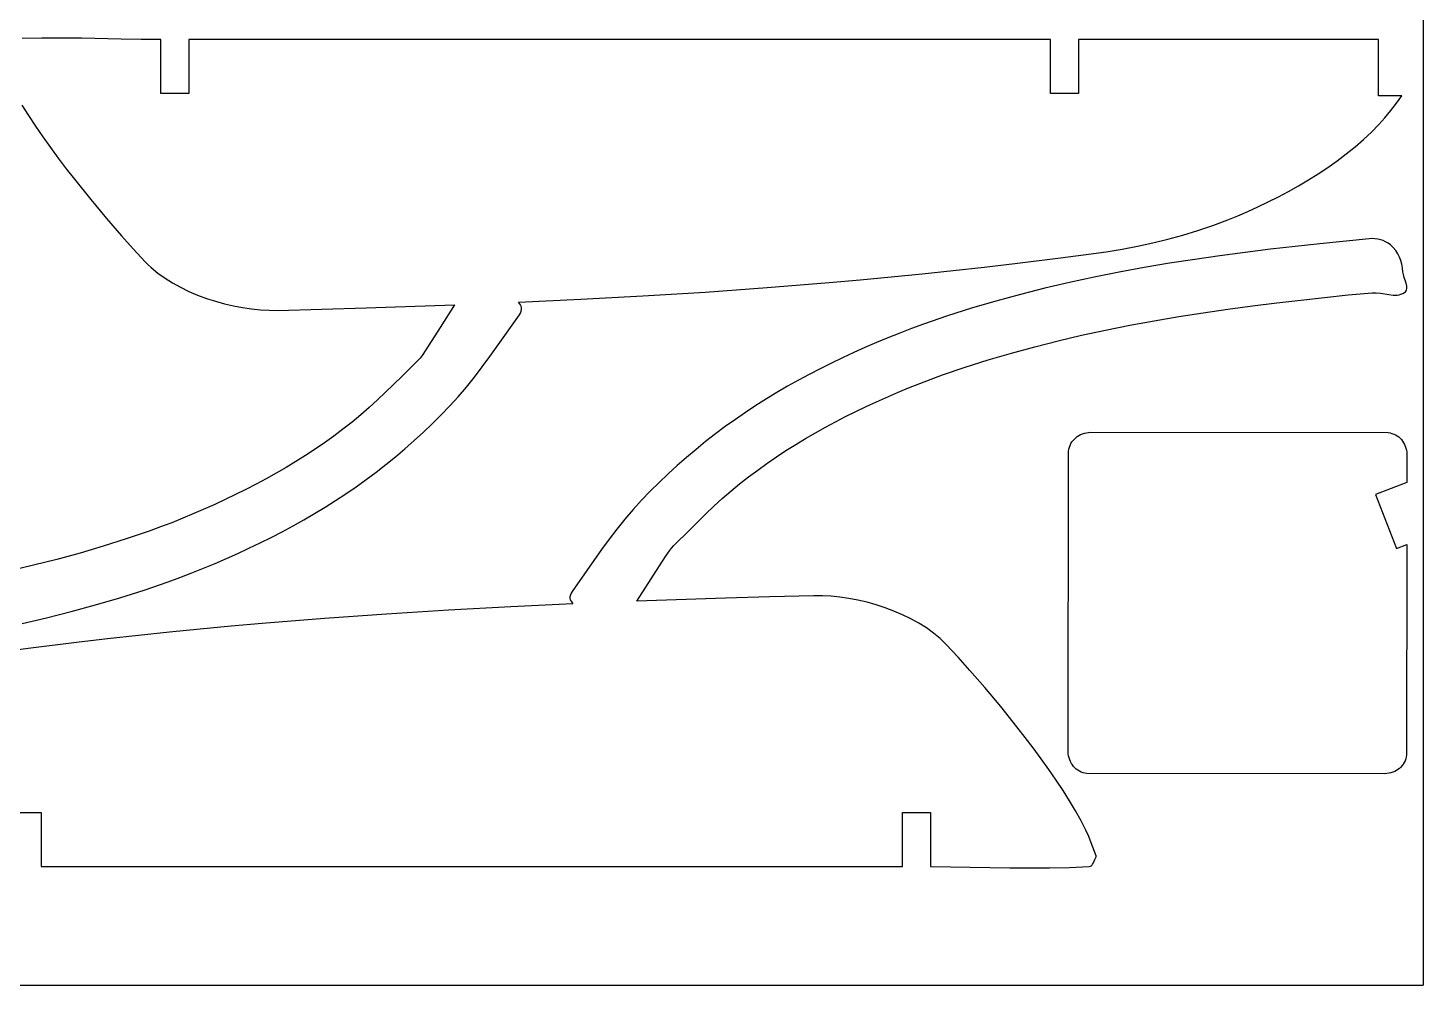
# Model space of a CAD drawing. Extents: x 169 to 749, y 15 to 895.
# Drawn here: x 619.6 to 748.7, y 15 to 103.6 of the extents above; entities that cross this region are included whole.
import ezdxf

# ---------------------------------------------------------------- set-up
doc = ezdxf.new("R2010")
doc.units = 0
doc.layers.get('0').update_dxf_attribs({"linetype": 'CONTINUOUS'})

msp = doc.modelspace()

# ---------------------------------------------------------------- linework, layer by layer
at = {"color": 0}
for p in [(748.703243, 895.036023), (168.703243, 15.036023)]:
    msp.add_line(p, (748.703243, 15.036023), dxfattribs=at)
at = {"color": 4}
for p, q in [((620.89253, 102.639939), (619.058568, 102.600685)), ((622.727507, 102.645092), (620.89253, 102.639939)), ((624.563191, 102.626373), (622.727507, 102.645092)), ((628.235446, 102.558245), (624.563191, 102.626373)), ((630.0714, 102.529296), (628.235446, 102.558245)), ((631.906828, 102.517398), (630.0714, 102.529296)), ((631.906728, 97.516498), (631.906828, 102.517398)), ((634.507328, 102.517498), (634.507228, 97.516498)), ((714.215328, 102.518998), (634.507328, 102.517498)), ((714.215828, 97.518098), (714.215328, 102.518998)), ((744.570828, 102.519598), (716.815828, 102.519098)), ((716.815828, 102.519098), (716.816328, 97.518198)), ((744.571628, 97.319198), (744.570828, 102.519598)), ((634.507228, 97.516498), (631.906728, 97.516498)), ((716.816328, 97.518198), (714.215828, 97.518098)), ((746.730928, 97.319198), (744.571628, 97.319198)), ((746.235713, 96.642261), (746.730928, 97.319198)), ((619.043744, 96.43839), (619.648085, 95.482967)), ((745.165857, 95.282836), (745.709803, 95.952948)), ((745.709803, 95.952948), (746.235713, 96.642261)), ((619.648085, 95.482967), (620.293594, 94.510151)), ((620.293594, 94.510151), (620.97381, 93.525913)), ((743.917833, 93.951206), (744.616528, 94.663498)), ((744.616528, 94.663498), (745.165857, 95.282836)), ((620.97381, 93.525913), (621.682275, 92.536222)), ((742.403886, 92.584041), (743.179102, 93.257875)), ((743.179102, 93.257875), (743.917833, 93.951206)), ((621.682275, 92.536222), (622.412528, 91.547048)), ((740.758203, 91.297011), (741.595736, 91.93024)), ((741.595736, 91.93024), (742.403886, 92.584041)), ((622.412528, 91.547048), (623.15811, 90.564362)), ((623.15811, 90.564362), (623.912559, 89.594133)), ((739.009192, 90.094409), (739.894838, 90.684888)), ((739.894838, 90.684888), (740.758203, 91.297011)), ((623.912559, 89.594133), (625.422222, 87.714929)), ((737.18526, 88.980529), (738.104816, 89.526111)), ((738.104816, 89.526111), (739.009192, 90.094409)), ((734.371027, 87.48545), (735.314815, 87.959662)), ((735.314815, 87.959662), (736.254076, 88.4582)), ((736.254076, 88.4582), (737.18526, 88.980529)), ((625.422222, 87.714929), (626.889839, 85.957197)), ((731.548013, 86.214138), (732.484075, 86.612152)), ((732.484075, 86.612152), (733.426263, 87.036101)), ((733.426263, 87.036101), (734.371027, 87.48545)), ((626.889839, 85.957197), (628.263728, 84.368698)), ((727.850267, 84.85089), (729.232054, 85.323488)), ((729.232054, 85.323488), (730.621628, 85.842598)), ((730.621628, 85.842598), (731.548013, 86.214138)), ((628.263728, 84.368698), (629.347166, 83.151136)), ((723.689907, 83.693179), (725.085366, 84.037636)), ((725.085366, 84.037636), (726.470095, 84.422906)), ((726.470095, 84.422906), (727.850267, 84.85089)), ((743.713972, 84.079194), (739.139709, 83.624831)), ((743.978972, 84.09367), (743.713972, 84.079194)), ((744.241555, 84.084155), (743.978972, 84.09367)), ((744.500155, 84.050431), (744.241555, 84.084155)), ((744.753209, 83.992281), (744.500155, 84.050431)), ((744.999152, 83.90949), (744.753209, 83.992281)), ((629.347166, 83.151136), (630.456628, 81.957498)), ((717.270036, 82.589229), (719.377428, 82.885698)), ((719.377428, 82.885698), (720.84211, 83.11911)), ((720.84211, 83.11911), (722.277546, 83.387637)), ((722.277546, 83.387637), (723.689907, 83.693179)), ((732.240967, 82.823297), (729.906128, 82.509447)), ((734.571372, 83.117594), (732.240967, 82.823297)), ((736.854186, 83.382748), (734.571372, 83.117594)), ((739.139709, 83.624831), (736.854186, 83.382748)), ((745.23642, 83.801839), (744.999152, 83.90949)), ((745.463448, 83.669113), (745.23642, 83.801839)), ((745.678672, 83.511094), (745.463448, 83.669113)), ((745.944283, 83.263424), (745.678672, 83.511094)), ((746.169275, 82.991633), (745.944283, 83.263424)), ((746.356621, 82.698751), (746.169275, 82.991633)), ((746.509297, 82.387806), (746.356621, 82.698751)), ((630.456628, 81.957498), (630.729427, 81.68483)), ((630.729427, 81.68483), (631.016301, 81.419963)), ((631.016301, 81.419963), (631.629473, 80.913916)), ((705.212278, 81.137891), (708.074748, 81.455877)), ((708.074748, 81.455877), (710.935428, 81.791098)), ((710.935428, 81.791098), (715.159991, 82.311623)), ((715.159991, 82.311623), (717.270036, 82.589229)), ((722.906505, 81.418158), (720.585428, 80.993678)), ((725.235747, 81.810119), (722.906505, 81.418158)), ((727.570005, 82.172801), (725.235747, 81.810119)), ((729.906128, 82.509447), (727.570005, 82.172801)), ((746.630275, 82.061829), (746.509297, 82.387806)), ((746.722531, 81.723848), (746.630275, 82.061829)), ((746.789039, 81.376893), (746.722531, 81.723848)), ((746.832772, 81.023994), (746.789039, 81.376893)), ((631.629473, 80.913916), (632.290547, 80.439935)), ((632.290547, 80.439935), (632.993925, 79.998597)), ((693.746638, 80.028258), (696.615199, 80.282324)), ((696.615199, 80.282324), (699.482397, 80.551617)), ((699.482397, 80.551617), (702.348126, 80.836639)), ((702.348126, 80.836639), (705.212278, 81.137891)), ((718.275667, 80.533437), (715.980372, 80.034194)), ((720.585428, 80.993678), (718.275667, 80.533437)), ((746.87807, 80.773633), (746.832772, 81.023994)), ((746.955722, 80.506892), (746.87807, 80.773633)), ((747.128172, 79.963381), (746.955722, 80.506892)), ((632.993925, 79.998597), (633.734011, 79.590478)), ((633.734011, 79.590478), (634.505205, 79.216156)), ((634.505205, 79.216156), (635.30191, 78.876208)), ((635.30191, 78.876208), (636.118528, 78.571211)), ((670.761882, 78.483636), (676.512622, 78.795504)), ((676.512622, 78.795504), (682.260897, 79.154219)), ((682.260897, 79.154219), (688.005853, 79.563798)), ((688.005853, 79.563798), (693.746638, 80.028258)), ((711.438405, 78.926334), (709.174036, 78.310493)), ((713.708785, 79.499749), (711.438405, 78.926334)), ((715.980372, 80.034194), (713.708785, 79.499749)), ((739.576422, 78.661181), (741.778381, 78.883986)), ((741.778381, 78.883986), (743.982872, 79.078694)), ((743.982872, 79.078694), (744.364015, 79.080117)), ((744.364015, 79.080117), (744.755841, 79.038401)), ((744.755841, 79.038401), (745.546622, 78.913256)), ((745.546622, 78.913256), (745.933118, 78.873675)), ((745.933118, 78.873675), (746.305378, 78.878655)), ((746.305378, 78.878655), (746.484223, 78.904706)), ((746.484223, 78.904706), (746.657173, 78.950119)), ((746.657173, 78.950119), (746.823448, 79.017635)), ((746.823448, 79.017635), (746.982272, 79.109994)), ((746.982272, 79.109994), (747.068345, 79.183947)), ((747.068345, 79.183947), (747.130042, 79.269694)), ((747.183014, 79.706165), (747.128172, 79.963381)), ((747.130042, 79.269694), (747.16986, 79.366011)), ((747.16986, 79.366011), (747.190297, 79.471676)), ((747.190297, 79.471676), (747.183014, 79.706165)), ((636.118528, 78.571211), (636.949463, 78.301741)), ((636.949463, 78.301741), (637.789115, 78.068376)), ((637.789115, 78.068376), (638.631887, 77.871693)), ((638.631887, 77.871693), (639.472182, 77.712269)), ((639.472182, 77.712269), (640.304401, 77.59068)), ((640.304401, 77.59068), (641.122947, 77.507504)), ((641.122947, 77.507504), (641.922222, 77.463318)), ((641.922222, 77.463318), (642.696628, 77.458698)), ((642.696628, 77.458698), (646.794036, 77.557645)), ((646.794036, 77.557645), (650.890741, 77.681848)), ((650.890741, 77.681848), (659.083128, 77.963798)), ((659.083128, 77.963798), (657.761253, 75.887361)), ((665.009528, 78.214598), (670.761882, 78.483636)), ((665.174216, 77.976648), (665.009528, 78.214598)), ((665.245567, 77.854458), (665.174216, 77.976648)), ((665.238528, 77.374611), (665.274991, 77.547575)), ((665.280328, 77.721598), (665.245567, 77.854458)), ((665.274991, 77.547575), (665.280328, 77.721598)), ((706.920484, 77.648769), (704.682556, 76.937703)), ((709.174036, 78.310493), (706.920484, 77.648769)), ((728.36457, 77.233483), (730.636134, 77.560501)), ((730.636134, 77.560501), (732.908392, 77.865782)), ((732.908392, 77.865782), (735.179272, 78.152694)), ((735.179272, 78.152694), (737.376787, 78.415633)), ((737.376787, 78.415633), (739.576422, 78.661181)), ((663.723785, 75.11889), (665.085428, 77.059198)), ((665.085428, 77.059198), (665.174241, 77.20954)), ((665.174241, 77.20954), (665.238528, 77.374611)), ((702.465058, 76.173841), (701.365471, 75.77103)), ((704.682556, 76.937703), (702.465058, 76.173841)), ((721.574759, 76.088305), (723.831811, 76.500753)), ((723.831811, 76.500753), (726.095772, 76.881356)), ((726.095772, 76.881356), (728.36457, 77.233483)), ((657.761253, 75.887361), (656.424528, 73.820598)), ((662.353628, 73.183036), (663.723785, 75.11889)), ((699.187628, 74.921488), (698.110572, 74.473894)), ((700.272794, 75.353723), (699.187628, 74.921488)), ((701.365471, 75.77103), (700.272794, 75.353723)), ((714.925302, 74.645647), (717.089672, 75.154394)), ((717.089672, 75.154394), (719.326689, 75.640641)), ((719.326689, 75.640641), (721.574759, 76.088305)), ((656.424528, 73.820598), (656.075066, 73.298061)), ((697.060455, 74.020212), (696.015941, 73.552668)), ((698.110572, 74.473894), (697.060455, 74.020212)), ((710.606506, 73.514195), (712.762805, 74.100036)), ((712.762805, 74.100036), (714.925302, 74.645647)), ((655.675128, 72.817298), (654.193874, 71.350001)), ((655.885471, 73.04844), (655.675128, 72.817298)), ((656.075066, 73.298061), (655.885471, 73.04844)), ((661.652034, 72.228131), (662.353628, 73.183036)), ((693.94612, 72.574341), (692.922012, 72.062734)), ((694.97763, 73.070848), (693.94612, 72.574341)), ((696.015941, 73.552668), (694.97763, 73.070848)), ((706.329817, 72.208354), (708.460734, 72.884756)), ((708.460734, 72.884756), (710.606506, 73.514195)), ((654.193874, 71.350001), (652.705541, 69.888573)), ((660.189164, 70.367071), (660.932322, 71.287962)), ((660.932322, 71.287962), (661.652034, 72.228131)), ((691.905903, 71.535615), (690.898394, 70.992573)), ((692.922012, 72.062734), (691.905903, 71.535615)), ((702.129858, 70.701189), (703.170761, 71.098327)), ((703.170761, 71.098327), (704.218083, 71.48162)), ((704.218083, 71.48162), (706.329817, 72.208354)), ((652.705541, 69.888573), (651.949852, 69.170753)), ((659.417228, 69.469998), (660.189164, 70.367071)), ((688.911572, 69.857066), (687.933458, 69.263778)), ((689.900084, 70.433194), (688.911572, 69.857066)), ((690.898394, 70.992573), (689.900084, 70.433194)), ((698.130449, 69.011855), (700.069472, 69.863694)), ((700.069472, 69.863694), (701.095915, 70.289785)), ((701.095915, 70.289785), (702.129858, 70.701189)), ((651.181752, 68.467233), (650.397693, 67.782288)), ((651.949852, 69.170753), (651.181752, 68.467233)), ((657.848541, 67.795273), (658.643181, 68.623432)), ((658.643181, 68.623432), (659.417228, 69.469998)), ((686.966339, 68.652918), (686.010817, 68.024072)), ((687.933458, 69.263778), (686.966339, 68.652918)), ((696.214012, 68.107097), (697.169123, 68.56628)), ((697.169123, 68.56628), (698.130449, 69.011855)), ((650.397693, 67.782288), (649.594128, 67.120198)), ((657.034626, 66.985246), (657.848541, 67.795273)), ((685.06749, 67.376829), (684.136957, 66.710776)), ((686.010817, 68.024072), (685.06749, 67.376829)), ((693.391659, 66.644116), (694.324712, 67.146393)), ((694.324712, 67.146393), (695.265686, 67.633927)), ((695.265686, 67.633927), (696.214012, 68.107097)), ((648.757958, 66.468216), (647.90875, 65.834381)), ((649.594128, 67.120198), (648.757958, 66.468216)), ((655.35424, 65.418479), (656.202753, 66.193073)), ((656.202753, 66.193073), (657.034626, 66.985246)), ((683.219818, 66.025502), (682.316672, 65.320594)), ((684.136957, 66.710776), (683.219818, 66.025502)), ((691.551593, 65.593822), (692.467097, 66.126719)), ((692.467097, 66.126719), (693.391659, 66.644116)), ((716.702561, 65.786176), (716.853162, 65.882839)), ((716.853162, 65.882839), (717.013239, 65.966971)), ((717.013239, 65.966971), (717.182127, 66.038084)), ((717.182127, 66.038084), (717.359164, 66.095687)), ((717.359164, 66.095687), (717.543686, 66.139291)), ((717.543686, 66.139291), (717.735031, 66.168407)), ((717.735031, 66.168407), (717.932535, 66.182546)), ((717.932535, 66.182546), (745.458735, 66.163346)), ((745.458735, 66.163346), (745.644394, 66.13045)), ((745.644394, 66.13045), (745.822138, 66.082079)), ((745.822138, 66.082079), (745.991463, 66.018892)), ((745.991463, 66.018892), (746.151866, 65.941551)), ((746.151866, 65.941551), (746.302845, 65.850716)), ((746.302845, 65.850716), (746.443897, 65.747049)), ((646.173496, 64.619639), (645.288585, 64.037975)), ((647.047073, 65.218315), (646.173496, 64.619639)), ((647.90875, 65.834381), (647.047073, 65.218315)), ((653.61256, 63.920918), (654.490403, 64.661186)), ((654.490403, 64.661186), (655.35424, 65.418479)), ((681.426111, 64.597074), (680.548253, 63.856806)), ((682.316672, 65.320594), (681.426111, 64.597074)), ((689.750035, 64.480017), (690.645716, 65.045047)), ((690.645716, 65.045047), (691.551593, 65.593822)), ((715.882935, 64.433046), (715.918421, 64.620471)), ((715.918421, 64.620471), (715.969351, 64.799767)), ((715.969351, 64.799767), (716.03506, 64.970447)), ((716.03506, 64.970447), (716.114886, 65.132021)), ((716.114886, 65.132021), (716.208166, 65.284)), ((716.208166, 65.284), (716.314237, 65.425894)), ((716.314237, 65.425894), (716.432435, 65.557214)), ((716.432435, 65.557214), (716.562097, 65.677471)), ((716.562097, 65.677471), (716.702561, 65.786176)), ((746.443897, 65.747049), (746.57452, 65.631209)), ((746.57452, 65.631209), (746.69421, 65.503859)), ((746.69421, 65.503859), (746.802465, 65.365658)), ((746.802465, 65.365658), (746.898782, 65.217267)), ((746.898782, 65.217267), (746.982658, 65.059348)), ((746.982658, 65.059348), (747.053591, 64.89256)), ((747.053591, 64.89256), (747.111078, 64.717566)), ((747.111078, 64.717566), (747.154616, 64.535025)), ((644.392911, 63.472945), (643.48704, 62.92417)), ((645.288585, 64.037975), (644.392911, 63.472945)), ((652.722028, 63.197398), (653.61256, 63.920918)), ((680.548253, 63.856806), (679.684411, 63.099513)), ((687.129854, 62.68361), (687.991536, 63.299677)), ((687.991536, 63.299677), (688.865119, 63.898353)), ((688.865119, 63.898353), (689.750035, 64.480017)), ((715.860335, 36.617546), (715.882935, 64.433046)), ((747.154616, 64.535025), (747.183703, 64.345598)), ((747.183703, 64.345598), (747.197835, 64.149946)), ((747.197835, 64.149946), (747.197835, 61.530246)), ((642.571541, 62.391273), (641.646982, 61.873875)), ((643.48704, 62.92417), (642.571541, 62.391273)), ((650.901739, 61.807216), (651.818881, 62.49249)), ((651.818881, 62.49249), (652.722028, 63.197398)), ((678.835897, 62.324919), (678.004023, 61.532746)), ((679.684411, 63.099513), (678.835897, 62.324919)), ((685.444472, 61.397794), (686.280643, 62.049775)), ((686.280643, 62.049775), (687.129854, 62.68361)), ((639.772959, 60.884065), (638.82463, 60.410895)), ((640.713932, 61.371599), (639.772959, 60.884065)), ((641.646982, 61.873875), (640.713932, 61.371599)), ((649.027867, 60.49392), (649.971201, 61.141163)), ((649.971201, 61.141163), (650.901739, 61.807216)), ((677.190103, 60.722719), (676.395448, 59.89456)), ((678.004023, 61.532746), (677.190103, 60.722719)), ((683.856906, 60.050759), (684.64094, 60.735703)), ((684.64094, 60.735703), (685.444472, 61.397794)), ((747.197835, 61.530246), (744.308935, 60.419146)), ((636.90818, 59.506137), (634.969128, 58.654298)), ((637.869514, 59.951712), (636.90818, 59.506137)), ((638.82463, 60.410895), (637.869514, 59.951712)), ((647.105211, 59.254213), (648.072338, 59.865074)), ((648.072338, 59.865074), (649.027867, 60.49392)), ((676.395448, 59.89456), (675.621372, 59.047994)), ((683.088824, 59.347239), (683.856906, 60.050759)), ((744.308935, 60.419146), (746.233635, 55.415046)), ((633.942685, 58.228207), (632.908742, 57.816803)), ((634.969128, 58.654298), (633.942685, 58.228207)), ((645.138566, 58.084798), (646.127087, 58.660925)), ((646.127087, 58.660925), (647.105211, 59.254213)), ((674.849437, 58.150921), (674.106278, 57.23003)), ((675.621372, 59.047994), (674.849437, 58.150921)), ((680.844825, 57.167991), (682.333147, 58.629419)), ((682.333147, 58.629419), (683.088824, 59.347239)), ((630.820519, 57.036372), (628.708788, 56.309638)), ((631.86784, 57.419665), (630.820519, 57.036372)), ((632.908742, 57.816803), (631.86784, 57.419665)), ((642.116612, 56.455258), (643.132729, 56.982377)), ((643.132729, 56.982377), (644.140247, 57.525419)), ((644.140247, 57.525419), (645.138566, 58.084798)), ((674.106278, 57.23003), (673.386566, 56.289861)), ((679.363572, 55.700694), (680.844825, 57.167991)), ((626.577878, 55.633236), (624.432119, 55.003797)), ((628.708788, 56.309638), (626.577878, 55.633236)), ((640.06098, 55.447144), (641.092496, 55.943651)), ((641.092496, 55.943651), (642.116612, 56.455258)), ((673.386566, 56.289861), (672.684972, 55.334956)), ((679.153173, 55.469551), (679.363572, 55.700694)), ((746.233635, 55.415046), (747.197835, 55.785946)), ((747.197835, 55.785946), (747.178635, 36.324046)), ((622.275838, 54.417956), (620.113365, 53.872345)), ((624.432119, 55.003797), (622.275838, 54.417956)), ((636.928028, 54.044098), (637.978146, 54.49778)), ((637.978146, 54.49778), (639.022663, 54.965324)), ((639.022663, 54.965324), (640.06098, 55.447144)), ((672.684972, 55.334956), (671.314816, 53.399101)), ((677.277397, 52.630631), (678.614172, 54.697394)), ((678.614172, 54.697394), (678.963559, 55.219931)), ((678.963559, 55.219931), (679.153173, 55.469551)), ((620.113365, 53.872345), (617.949028, 53.363598)), ((633.673175, 52.746962), (634.765839, 53.164269)), ((634.765839, 53.164269), (635.85099, 53.596504)), ((635.85099, 53.596504), (636.928028, 54.044098)), ((671.314816, 53.399101), (669.953172, 51.458794)), ((630.356114, 51.580288), (632.573599, 52.344151)), ((632.573599, 52.344151), (633.673175, 52.746962)), ((675.955472, 50.554194), (677.277397, 52.630631)), ((625.864635, 50.207499), (628.118191, 50.869223)), ((628.118191, 50.869223), (630.356114, 51.580288)), ((669.763651, 50.970417), (669.758272, 50.796394)), ((669.758272, 50.796394), (669.793089, 50.663534)), ((669.800109, 51.143381), (669.763651, 50.970417)), ((669.793089, 50.663534), (669.864459, 50.541344)), ((669.864373, 51.308451), (669.800109, 51.143381)), ((669.953172, 51.458794), (669.864373, 51.308451)), ((669.864459, 50.541344), (670.029072, 50.303394)), ((684.147859, 50.836144), (675.955472, 50.554194)), ((688.244564, 50.960347), (684.147859, 50.836144)), ((692.341972, 51.059294), (688.244564, 50.960347)), ((693.116378, 51.054674), (692.341972, 51.059294)), ((693.915654, 51.010488), (693.116378, 51.054674)), ((694.7342, 50.927312), (693.915654, 51.010488)), ((695.56642, 50.805723), (694.7342, 50.927312)), ((696.406716, 50.646299), (695.56642, 50.805723)), ((697.249491, 50.449616), (696.406716, 50.646299)), ((698.089146, 50.216251), (697.249491, 50.449616)), ((621.329848, 49.018243), (623.600252, 49.591658)), ((623.600252, 49.591658), (625.864635, 50.207499)), ((652.777747, 49.363773), (647.032784, 48.954194)), ((658.52602, 49.722487), (652.777747, 49.363773)), ((664.276747, 50.034355), (658.52602, 49.722487)), ((670.029072, 50.303394), (664.276747, 50.034355)), ((698.920084, 49.946781), (698.089146, 50.216251)), ((699.736708, 49.641784), (698.920084, 49.946781)), ((700.53342, 49.301836), (699.736708, 49.641784)), ((701.304622, 48.927514), (700.53342, 49.301836)), ((619.058228, 48.483798), (621.329848, 49.018243)), ((635.556217, 47.966375), (632.690483, 47.681353)), ((638.423421, 48.235668), (635.556217, 47.966375)), ((641.291989, 48.489734), (638.423421, 48.235668)), ((647.032784, 48.954194), (641.291989, 48.489734)), ((702.044717, 48.519395), (701.304622, 48.927514)), ((702.748107, 48.078057), (702.044717, 48.519395)), ((703.409195, 47.604076), (702.748107, 48.078057)), ((624.103172, 46.726894), (619.878609, 46.206369)), ((626.963853, 47.062115), (624.103172, 46.726894)), ((629.826326, 47.380101), (626.963853, 47.062115)), ((632.690483, 47.681353), (629.826326, 47.380101)), ((704.022382, 47.098029), (703.409195, 47.604076)), ((704.309264, 46.833161), (704.022382, 47.098029)), ((704.582072, 46.560494), (704.309264, 46.833161)), ((705.691459, 45.366856), (704.582072, 46.560494)), ((619.878609, 46.206369), (617.768564, 45.928762)), ((706.774972, 44.149294), (705.691459, 45.366856)), ((708.148829, 42.560794), (706.774972, 44.149294)), ((709.61642, 40.803062), (708.148829, 42.560794)), ((711.126066, 38.923859), (709.61642, 40.803062)), ((711.880508, 37.95363), (711.126066, 38.923859)), ((712.626084, 36.970944), (711.880508, 37.95363)), ((713.356333, 35.98177), (712.626084, 36.970944)), ((715.874466, 36.421912), (715.860335, 36.617546)), ((715.903549, 36.232501), (715.874466, 36.421912)), ((715.947083, 36.049973), (715.903549, 36.232501)), ((747.178635, 36.324046), (747.145739, 36.138389)), ((714.064795, 34.992079), (713.356333, 35.98177)), ((714.74501, 34.00784), (714.064795, 34.992079)), ((716.004565, 35.87499), (715.947083, 36.049973)), ((716.075491, 35.708212), (716.004565, 35.87499)), ((716.159362, 35.550301), (716.075491, 35.708212)), ((716.255673, 35.401917), (716.159362, 35.550301)), ((716.363922, 35.263721), (716.255673, 35.401917)), ((716.483608, 35.136375), (716.363922, 35.263721)), ((716.614228, 35.020538), (716.483608, 35.136375)), ((716.75528, 34.916873), (716.614228, 35.020538)), ((716.906261, 34.82604), (716.75528, 34.916873)), ((746.232556, 34.884087), (746.074636, 34.800212)), ((746.380946, 34.980399), (746.232556, 34.884087)), ((746.519147, 35.088646), (746.380946, 34.980399)), ((746.646498, 35.208326), (746.519147, 35.088646)), ((746.762337, 35.338936), (746.646498, 35.208326)), ((746.866005, 35.479976), (746.762337, 35.338936)), ((746.95684, 35.630943), (746.866005, 35.479976)), ((747.034181, 35.791335), (746.95684, 35.630943)), ((747.097367, 35.960651), (747.034181, 35.791335)), ((747.145739, 36.138389), (747.097367, 35.960651)), ((715.390517, 33.035025), (714.74501, 34.00784)), ((717.06667, 34.7487), (716.906261, 34.82604)), ((717.236003, 34.685513), (717.06667, 34.7487)), ((717.413759, 34.637142), (717.236003, 34.685513)), ((717.599435, 34.604246), (717.413759, 34.637142)), ((745.165235, 34.584946), (717.599435, 34.604246)), ((745.360886, 34.599111), (745.165235, 34.584946)), ((745.550313, 34.628222), (745.360886, 34.599111)), ((745.732854, 34.671777), (745.550313, 34.628222)), ((745.907849, 34.729274), (745.732854, 34.671777)), ((746.074636, 34.800212), (745.907849, 34.729274)), ((715.994857, 32.079602), (715.390517, 33.035025)), ((618.222272, 30.999794), (620.822772, 30.999894)), ((620.822772, 30.999894), (620.823272, 25.998994)), ((700.531272, 26.000494), (700.531372, 31.001494)), ((700.531372, 31.001494), (703.131972, 31.001494)), ((703.131972, 31.001494), (703.131772, 26.000594)), ((716.55157, 31.147543), (715.994857, 32.079602)), ((717.054195, 30.244817), (716.55157, 31.147543)), ((717.496272, 29.377394), (717.054195, 30.244817)), ((717.757976, 28.789278), (717.496272, 29.377394)), ((717.992634, 28.189294), (717.757976, 28.789278)), ((718.440472, 26.980194), (717.992634, 28.189294)), ((620.823272, 25.998994), (700.531272, 26.000494)), ((703.131772, 26.000594), (704.967233, 25.988696)), ((704.967233, 25.988696), (706.803212, 25.959747)), ((706.803212, 25.959747), (710.475497, 25.891619)), ((710.475497, 25.891619), (712.311188, 25.8729)), ((712.311188, 25.8729), (714.146169, 25.878053)), ((714.146169, 25.878053), (715.980132, 25.917307)), ((715.980132, 25.917307), (717.812772, 26.000894)), ((717.812772, 26.000894), (717.937889, 26.03363)), ((717.937889, 26.03363), (718.039556, 26.108905)), ((718.039556, 26.108905), (718.122938, 26.217064)), ((718.122938, 26.217064), (718.193197, 26.348456)), ((718.193197, 26.348456), (718.315, 26.642326)), ((718.315, 26.642326), (718.376871, 26.785499)), ((718.376871, 26.785499), (718.446272, 26.913294)), ((718.450947, 26.945956), (718.440472, 26.980194)), ((718.446272, 26.913294), (718.450947, 26.945956))]:
    msp.add_line(p, q, dxfattribs=at)

doc.saveas('drawing.dxf')
